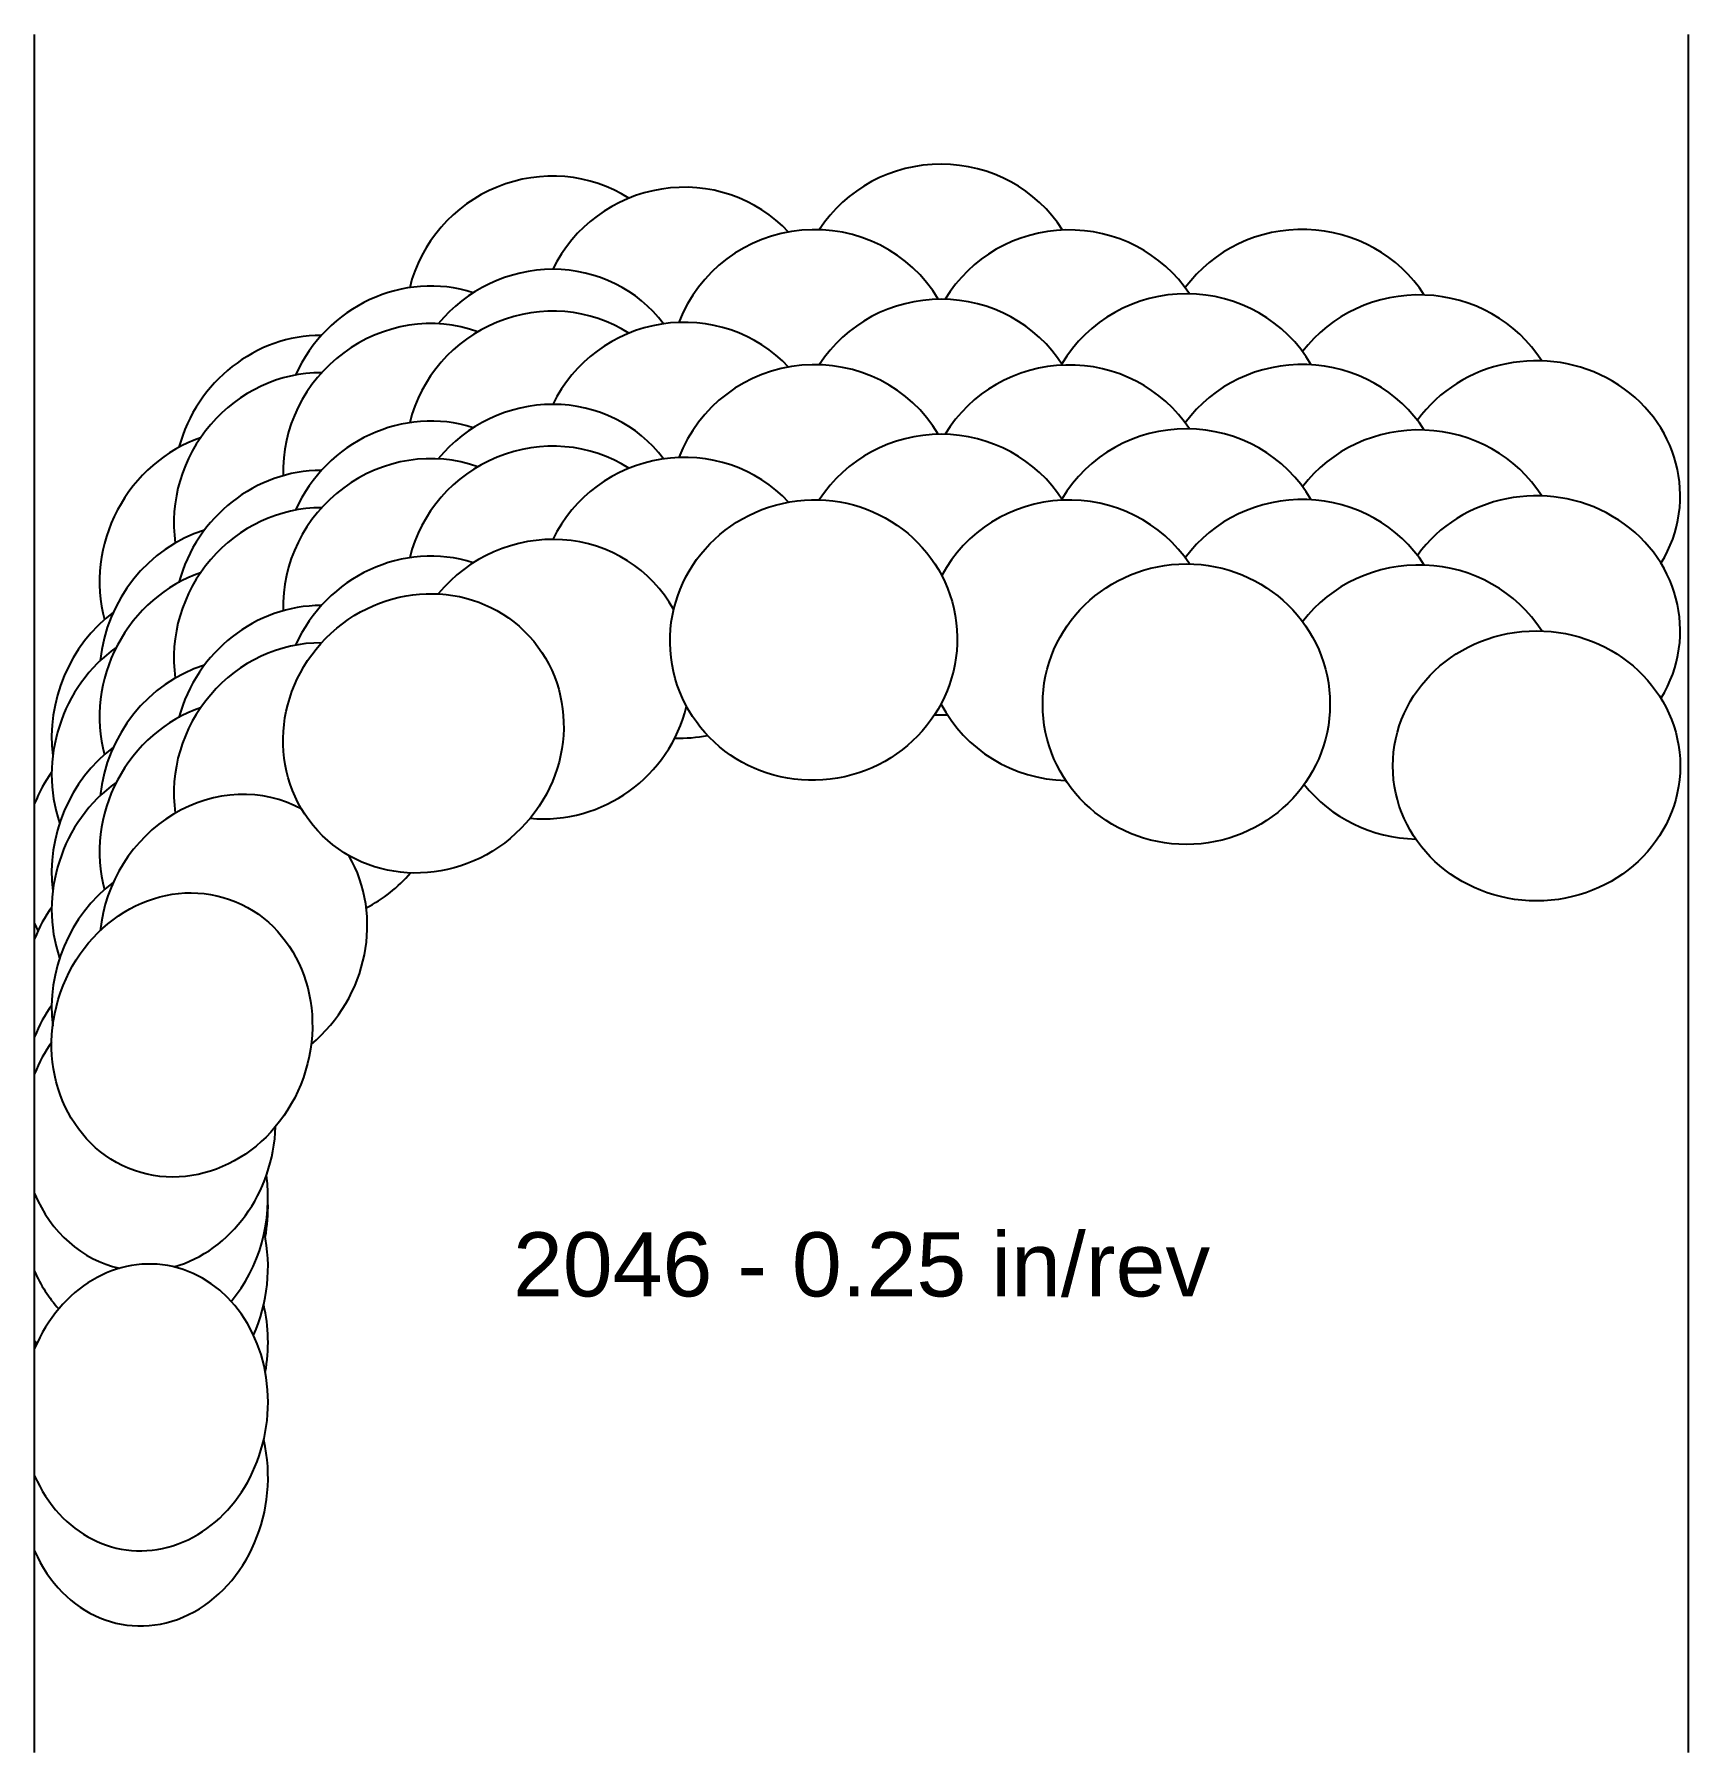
# Model space of a CAD drawing. Header units: inches. Extents: x -3.06 to 0.02, y -2.12 to 1.07.
import ezdxf
from ezdxf.enums import TextEntityAlignment as Align

# ---------------------------------------------------------------- set-up
doc = ezdxf.new("R2010")
doc.units = ezdxf.units.IN
doc.header["$MEASUREMENT"] = 0
for name, color, linetype, true_color in [('Blade_1', 30, 'Continuous', 0xff7f00), ('Blade_2', 7, 'Continuous', 0xcccc00), ('Blade_3', 7, 'Continuous', 0x00cc00)]:
    doc.layers.add(name, color=color, linetype=linetype, true_color=true_color)
doc.layers.add('Gage_Line', color=7, linetype='Continuous')
doc.styles.get("Standard").update_dxf_attribs({"font": 'arial.ttf'})

msp = doc.modelspace()

# ---------------------------------------------------------------- linework, layer by layer
at = {"layer": 'Blade_1'}
for centre, major_axis, ratio, start_param, end_param in [((-1.6201, 0.4441), (0.2621, 0.0453), 0.975614, 6.636329, 8.903837), ((-2.112, 0.3717), (0.2279, 0.1372), 0.962265, 6.380271, 8.20956), ((-0.93, 0.3254), (0.266, 0), 0.976296, 6.800162, 8.90162), ((-2.3426, 0.2713), (0.1957, 0.1802), 0.947906, 6.73898, 8.742484), ((-0.2816, 0.2111), (0.266, 0), 0.939693, 5.75949, 8.831384), ((-1.6201, 0.1941), (0.2621, 0.0453), 0.975614, 6.636329, 8.903837), ((-2.112, 0.1217), (0.2279, 0.1372), 0.962265, 6.380271, 8.20956), ((-0.93, 0.0754), (0.266, 0), 0.976296, 6.800162, 8.90162), ((-2.3426, 0.0213), (0.1957, 0.1802), 0.947906, 6.73898, 8.742484), ((-0.2816, -0.0389), (0.266, 0), 0.939693, 5.75949, 8.831384), ((-2.6945, -0.1031), (0.1202, 0.2373), 0.914034, 7.007588, 8.252933), ((-2.112, -0.1283), (0.2279, 0.1372), 0.962265, 6.244282, 8.20956), ((-2.7896, -0.287), (0.088, 0.251), 0.895332, 0.901238, 2.296373), ((-2.6945, -0.3531), (0.1202, 0.2373), 0.914034, 7.007588, 8.252933), ((-2.112, -0.1283), (0.2279, 0.1372), 0.962265, 4.061594, 5.529134), ((-2.7896, -0.537), (0.088, 0.251), 0.895332, 7.184423, 8.579559), ((-2.6945, -0.6031), (0.1202, 0.2373), 0.914034, 6.253212, 8.252933), ((-2.6945, -0.6031), (0.1202, 0.2373), 0.914034, 4.267544, 5.749252), ((-2.8582, -1.2265), (0.0316, 0.2641), 0.854581, 4.360831, 5.096455), ((-2.8582, -1.4765), (0.0316, 0.2641), 0.854581, 2.169112, 7.53373), ((-2.8582, -1.2265), (0.0316, 0.2641), 0.854581, 2.169112, 2.200419)]:
    msp.add_ellipse(centre, major_axis=major_axis, ratio=ratio, start_param=start_param, end_param=end_param, dxfattribs=at)
for centre, major_axis, ratio in [((-1.6201, -0.0559), (0.2621, 0.0453), 0.975614), ((-0.93, -0.1746), (0.266, 0), 0.976296), ((-2.3426, -0.2287), (0.1957, 0.1802), 0.947906), ((-0.2816, -0.2889), (0.266, 0), 0.939693), ((-2.7896, -0.787), (0.088, 0.251), 0.895332)]:
    msp.add_ellipse(centre, major_axis=major_axis, ratio=ratio, dxfattribs=at)
at = {"layer": 'Blade_2'}
for centre, major_axis, ratio, start_param, end_param in [((-1.8635, 0.5224), (0.2521, 0.0848), 0.974423, 6.700157, 8.663686), ((-1.147, 0.4436), (0.266, 0), 0.976296, 6.859263, 8.89438), ((-2.3426, 0.3408), (0.1957, 0.1802), 0.947906, 6.773275, 8.282563), ((-0.4992, 0.3293), (0.266, 0), 0.953717, 6.828696, 8.798564), ((-1.8635, 0.2724), (0.2521, 0.0848), 0.974423, 6.700157, 8.663686), ((-1.147, 0.1936), (0.266, 0), 0.976296, 6.859263, 8.89438), ((-2.5505, 0.1789), (0.1554, 0.2159), 0.931578, 6.865396, 8.658508), ((-2.3426, 0.0908), (0.1957, 0.1802), 0.947906, 6.773275, 8.282563), ((-0.4992, 0.0793), (0.266, 0), 0.953717, 6.828696, 8.798564), ((-1.8635, 0.0224), (0.2521, 0.0848), 0.974423, 6.700157, 8.663686), ((-1.147, -0.0564), (0.266, 0), 0.976296, 6.859263, 8.945222), ((-2.5505, -0.0711), (0.1554, 0.2159), 0.931578, 6.865396, 8.658508), ((-2.3426, -0.1592), (0.1957, 0.1802), 0.947906, 6.773275, 8.282563), ((-0.4992, -0.1707), (0.266, 0), 0.953717, 6.828696, 8.798564), ((-2.7896, -0.2182), (0.088, 0.251), 0.895332, 7.212167, 8.358455), ((-2.5505, -0.3211), (0.1554, 0.2159), 0.931578, 6.865396, 8.658508), ((-1.147, -0.0564), (0.266, 0), 0.976296, 3.610666, 4.689573), ((-1.8635, 0.0224), (0.2521, 0.0848), 0.974423, 4.344293, 4.574161), ((-2.7896, -0.4682), (0.088, 0.251), 0.895332, 7.212167, 8.358455), ((-2.8501, -0.4588), (0.0463, 0.2619), 0.875407, 1.08258, 1.337408), ((-0.4992, -0.1707), (0.266, 0), 0.953717, 3.786158, 4.690022), ((-2.7896, -0.7182), (0.088, 0.251), 0.895332, 7.212167, 8.358455), ((-2.5505, -0.3211), (0.1554, 0.2159), 0.931578, 4.212669, 4.610624), ((-2.8501, -0.7088), (0.0463, 0.2619), 0.875407, 1.08258, 1.337408), ((-2.8501, -0.4588), (0.0463, 0.2619), 0.875407, 2.202373, 2.261547), ((-2.8501, -0.9588), (0.0463, 0.2619), 0.875407, 1.08258, 1.337408), ((-2.8501, -0.9588), (0.0463, 0.2619), 0.875407, 3.535684, 4.873887), ((-2.8501, -0.9588), (0.0463, 0.2619), 0.875407, 2.202373, 3.102005), ((-2.8582, -1.1156), (0.0316, 0.2641), 0.854581, 4.640945, 4.885091), ((-2.8582, -1.3656), (0.0316, 0.2641), 0.854581, 4.640945, 5.116744), ((-2.8582, -1.6156), (0.0316, 0.2641), 0.854581, 2.169112, 5.116744)]:
    msp.add_ellipse(centre, major_axis=major_axis, ratio=ratio, start_param=start_param, end_param=end_param, dxfattribs=at)
at = {"layer": 'Blade_3'}
for centre, major_axis, ratio, start_param, end_param in [((-2.112, 0.5443), (0.2279, 0.1372), 0.962265, 6.724483, 8.663077), ((-1.385, 0.5653), (0.2655, 0.0167), 0.976205, 6.777369, 8.798738), ((-0.7154, 0.4473), (0.266, 0), 0.965926, 6.838475, 8.805464), ((-1.385, 0.3153), (0.2655, 0.0167), 0.976205, 6.777369, 8.798738), ((-2.112, 0.2943), (0.2279, 0.1372), 0.962265, 6.724483, 8.663077), ((-2.5505, 0.248), (0.1554, 0.2159), 0.931578, 6.866493, 8.239767), ((-0.7154, 0.1973), (0.266, 0), 0.965926, 6.838475, 8.805464), ((-2.6945, 0.0704), (0.1202, 0.2373), 0.914034, 7.036336, 8.63295), ((-1.385, 0.0653), (0.2655, 0.0167), 0.976205, 6.777369, 8.798738), ((-2.112, 0.0443), (0.2279, 0.1372), 0.962265, 6.724483, 8.663077), ((-2.5505, -0.002), (0.1554, 0.2159), 0.931578, 6.866493, 8.239767), ((-0.7154, -0.0527), (0.266, 0), 0.965926, 6.838475, 8.805464), ((-2.6945, -0.1796), (0.1202, 0.2373), 0.914034, 7.036336, 8.63295), ((-2.5505, -0.252), (0.1554, 0.2159), 0.931578, 6.866493, 8.239767), ((-2.6945, -0.4296), (0.1202, 0.2373), 0.914034, 7.036336, 8.63295), ((-1.385, 0.0653), (0.2655, 0.0167), 0.976205, 4.608715, 4.697625), ((-2.8501, -0.8902), (0.0463, 0.2619), 0.875407, 7.365777, 7.620594), ((-2.8582, -1.0978), (0.0316, 0.2641), 0.854581, 4.056603, 5.008545), ((-2.8582, -1.0978), (0.0316, 0.2641), 0.854581, 2.169112, 2.504646)]:
    msp.add_ellipse(centre, major_axis=major_axis, ratio=ratio, start_param=start_param, end_param=end_param, dxfattribs=at)
at = {"layer": 'Gage_Line'}
for p, q in [((-3.0625, -2.1156), (-3.0625, 1.0653)), ((0, -2.1156), (0, 1.0653))]:
    msp.add_line(p, q, dxfattribs=at)

# ---------------------------------------------------------------- texts
msp.add_text('2046 - 0.25 in/rev', height=0.11875).set_placement((-1.5312, -1.2117), align=Align.MIDDLE_CENTER)

doc.saveas('drawing.dxf')
